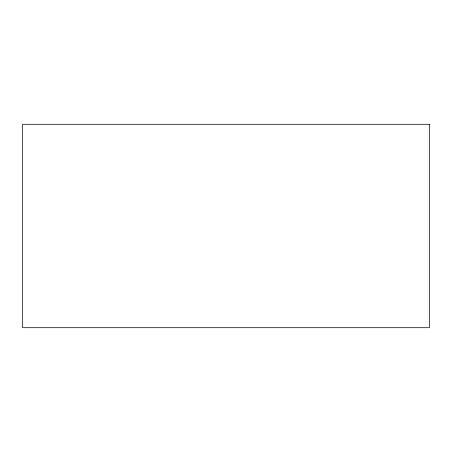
<?xml version="1.0" encoding="UTF-8"?>
<svg xmlns="http://www.w3.org/2000/svg" width="452" height="452" viewBox="0 0 452 452"><rect width="100%" height="100%" fill="white"/><g stroke="black" fill="none" stroke-linecap="round" stroke-linejoin="round"><path stroke-width="0.68" d="M429.4 124.3L22.6 124.3L22.6 327.7L429.4 327.7L429.4 124.3"/></g></svg>
